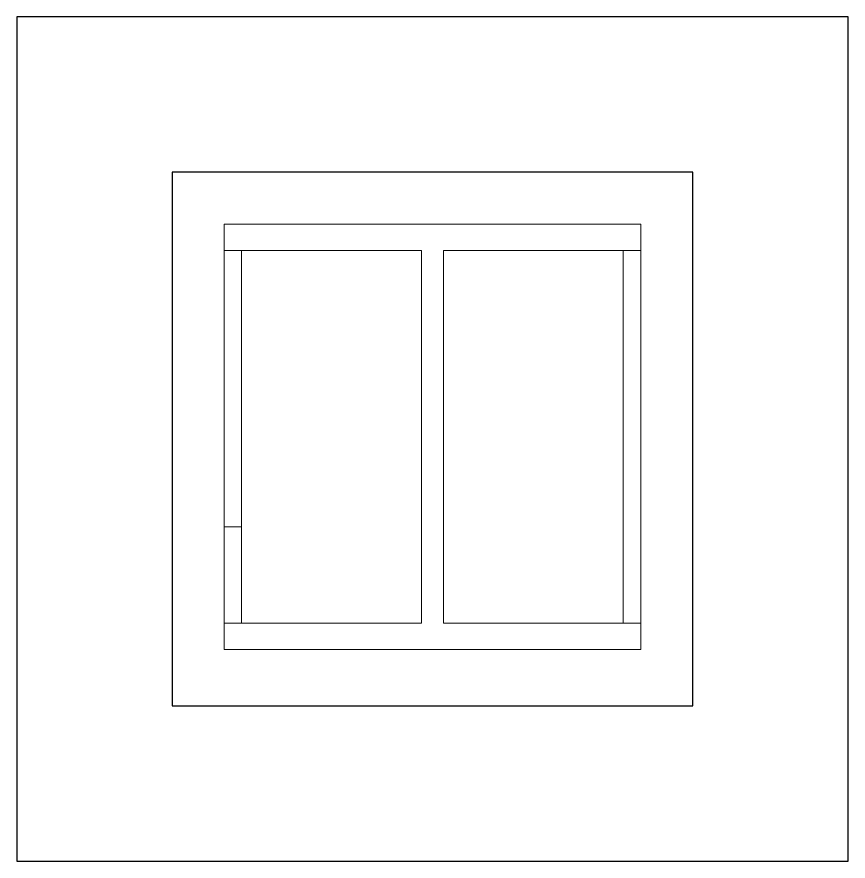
# Model space of a CAD drawing. Header units: millimetres. Extents: x -15161 to 10473752, y -72817 to 33960.
# Drawn here: x -337.4 to -257.2, y -35056.5 to -34975 of the extents above; entities that cross this region are included whole.
import ezdxf

# ---------------------------------------------------------------- set-up
doc = ezdxf.new("R2010")
doc.units = ezdxf.units.MM
doc.layers.add('PDF_幾何圖形', color=7, linetype='Continuous')

# ---------------------------------------------------------------- blocks, each defined once
blk = doc.blocks.new('建築底圖1140116')
at = {"layer": 'PDF_幾何圖形', "lineweight": 0}
for points in [[(-317.378, -23312.629), (-317.378, -23315.17), (-277.155, -23315.17), (-277.155, -23312.629), (-296.208, -23312.629), (-296.208, -23276.64), (-277.155, -23276.64), (-277.155, -23274.1), (-317.378, -23274.1), (-317.378, -23276.64), (-298.325, -23276.64), (-298.325, -23312.629)], [(-317.378, -23312.629), (-317.378, -23276.64), (-315.685, -23276.64), (-315.685, -23312.629)], [(-278.849, -23312.629), (-278.849, -23276.64), (-277.155, -23276.64), (-277.155, -23312.629)]]:
    blk.add_lwpolyline(points, close=True, dxfattribs=at)
blk.add_lwpolyline([(-315.685, -23303.315), (-317.378, -23303.315)], dxfattribs=at)

msp = doc.modelspace()

# ---------------------------------------------------------------- linework, layer by layer
at = {"color": 94}
for points in [[(-337.3783, -35056.5378), (-257.155, -35056.5378), (-257.155, -34975.0443), (-337.3783, -34975.0443)], [(-322.3783, -35041.5378), (-272.155, -35041.5378), (-272.155, -34990.0443), (-322.3783, -34990.0443)]]:
    msp.add_lwpolyline(points, close=True, dxfattribs=at)

# ---------------------------------------------------------------- block references
at = {"color": 2}
msp.add_blockref('建築底圖1140116', (0, -11720.9444), dxfattribs=at)

doc.saveas('drawing.dxf')
